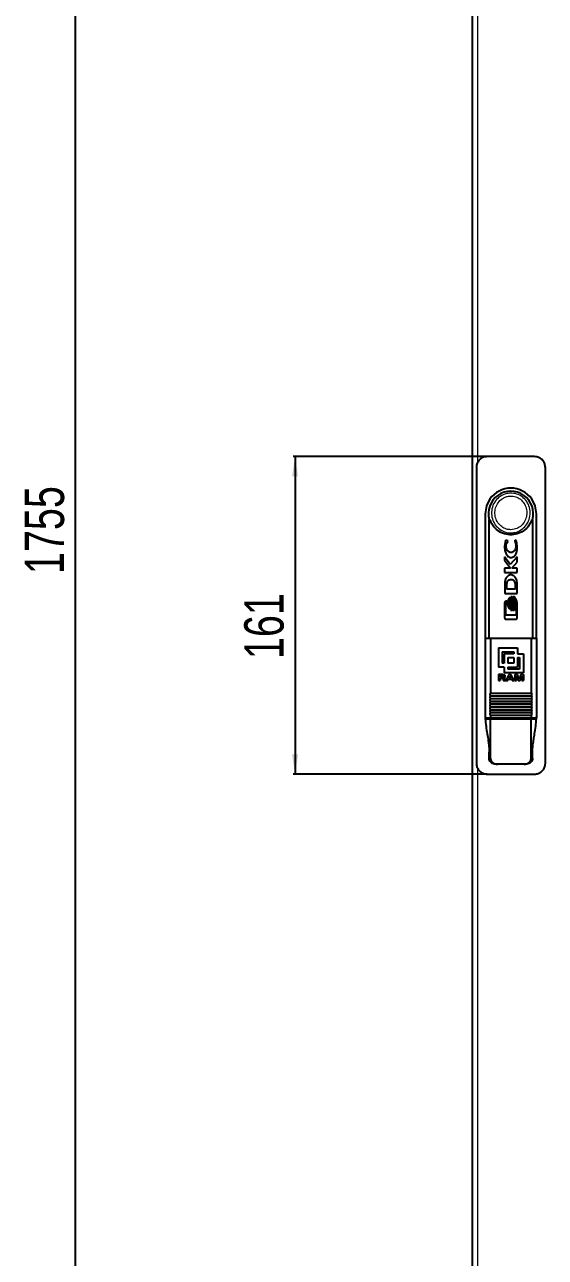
# Model space of a CAD drawing. Header units: millimetres. Extents: x -598 to 1638, y -1011 to 1043.
# Drawn here: x -598 to -334, y -317 to 308 of the extents above; entities that cross this region are included whole.
import ezdxf

# ---------------------------------------------------------------- set-up
doc = ezdxf.new("R2010")
doc.units = ezdxf.units.MM
doc.layers.add('FORMAT', color=7, linetype='Continuous')
doc.styles.add('SLDTEXTSTYLE0', font='TXT', dxfattribs={"width": 0.75})
doc.dimstyles.new('SLDDIMSTYLE0', dxfattribs={"dimtxt": 20, "dimasz": 10, "dimexe": 0, "dimexo": 0.0625, "dimgap": 5, "dimtad": 2, "dimdec": 1, "dimrnd": 1e-09, "dimzin": 12, "dimdsep": 46, "dimtxsty": 'SLDTEXTSTYLE0', "dimsah": 1, "dimcen": 0.09, "dimadec": 0, "dimazin": 3, "dimtfac": 1, "dimtofl": 0, "dimtmove": 0, "dimatfit": 3, "dimfxl": 0, "dimfrac": 2, "dimtolj": 1, "dimtzin": 12, "dimarcsym": 0})

# ---------------------------------------------------------------- blocks, each defined once
blk = doc.blocks.new('_D_1')
at = {"layer": 'FORMAT'}
for p, q in [((-370.77, 885.67), (-573.15, 885.67)), ((-572.15, -869.33), (-572.15, 885.67)), ((-370.77, -869.33), (-573.15, -869.33))]:
    blk.add_line(p, q, dxfattribs=at)
for points in [[(-572.15, 885.67), (-573.69, 875.67), (-570.62, 875.67)], [(-572.15, -869.33), (-570.62, -859.33), (-573.69, -859.33)]]:
    blk.add_solid(points, dxfattribs=at)
at = {"layer": 'FORMAT', "insert": (-597.94, 29.07), "char_height": 20, "attachment_point": 1, "rotation": 90, "style": 'SLDTEXTSTYLE0'}
blk.add_mtext('1755', dxfattribs=at)
blk = doc.blocks.new('_D_2')
at = {"layer": 'FORMAT'}
for p, q in [((-363.27, 88.67), (-461.77, 88.67)), ((-460.77, 88.67), (-460.77, -72.33)), ((-363.27, -72.33), (-461.77, -72.33))]:
    blk.add_line(p, q, dxfattribs=at)
for points in [[(-460.77, 88.67), (-462.31, 78.67), (-459.23, 78.67)], [(-460.77, -72.33), (-459.23, -62.33), (-462.31, -62.33)]]:
    blk.add_solid(points, dxfattribs=at)
at = {"layer": 'FORMAT', "insert": (-486.55, -14), "char_height": 20, "attachment_point": 1, "rotation": 90, "style": 'SLDTEXTSTYLE0'}
blk.add_mtext('161', dxfattribs=at)

msp = doc.modelspace()

# ---------------------------------------------------------------- linework, layer by layer
at = {"color": 7, "linetype": 'Continuous', "lineweight": 25}
for p, q in [((-370.76, -869.33), (-370.76, 885.67)), ((-339.26, 88.67), (-363.26, 88.67)), ((-368.76, 83.17), (-368.76, -66.83)), ((-333.76, -66.83), (-333.76, 83.17)), ((-364.26, 59.67), (-364.26, -3.16)), ((-362.26, -3.33), (-362.26, 56.67)), ((-362.26, 56.67), (-362.26, 56.67)), ((-340.27, 56.67), (-340.27, 56.67)), ((-340.26, 56.67), (-340.26, -3.33)), ((-338.26, -3.33), (-338.26, 59.67)), ((-353.96, 46.34), (-354.49, 43.19)), ((-352.88, 45.97), (-353.96, 46.34)), ((-352.88, 45.68), (-352.88, 45.97)), ((-348.48, 45.95), (-349.28, 46.23)), ((-349.28, 46.23), (-349.28, 45.99)), ((-348.04, 43.16), (-348.48, 45.95)), ((-351.62, 34), (-354.41, 37.79)), ((-354.41, 37.79), (-354.41, 36.1)), ((-348.12, 37.88), (-351.62, 34)), ((-348.12, 35.15), (-348.12, 37.88)), ((-354.41, 36.1), (-351.46, 32.11)), ((-351.46, 32.11), (-354.41, 32.11)), ((-354.41, 32.11), (-354.41, 29.89)), ((-350.76, 32.11), (-348.12, 35.15)), ((-348.12, 32.11), (-350.76, 32.11)), ((-348.12, 29.89), (-348.12, 32.11)), ((-354.41, 29.89), (-348.12, 29.89)), ((-348.14, 24.31), (-348.32, 25.93)), ((-354.4, 23.48), (-354.4, 19.25)), ((-354.4, 19.25), (-348.11, 19.25)), ((-353.45, 24.15), (-353.53, 23.17)), ((-353.53, 23.17), (-353.53, 21.62)), ((-353.53, 21.62), (-348.89, 21.62)), ((-348.89, 21.62), (-348.89, 23.04)), ((-348.11, 23.31), (-348.14, 24.31)), ((-348.11, 23.29), (-348.11, 23.31)), ((-348.11, 23.27), (-348.11, 23.29)), ((-348.11, 19.25), (-348.11, 23.27)), ((-354.41, 14.67), (-354.41, 6.82)), ((-353.9, 8.28), (-353.9, 14.53)), ((-353.9, 14.53), (-353.32, 14.53)), ((-353.32, 15.32), (-353.75, 15.32)), ((-353.32, 14.53), (-353.32, 15.32)), ((-351.3, 17.02), (-351.53, 17.16)), ((-350.56, 17.54), (-351.24, 17.54)), ((-350.93, 16.62), (-351.16, 16.9)), ((-350.82, 14.25), (-350.55, 15.81)), ((-350.54, 12.68), (-350.82, 14.25)), ((-350.55, 15.81), (-350.78, 16.37)), ((-350.78, 12.12), (-350.54, 12.68)), ((-349.47, 17.54), (-350.17, 17.54)), ((-348.12, 6.82), (-348.12, 14.67)), ((-348.61, 8.28), (-353.9, 8.28)), ((-351.59, 11.35), (-351.32, 11.49)), ((-351.39, 10.88), (-350.72, 10.88)), ((-351.18, 11.6), (-350.93, 11.88)), ((-350.32, 10.88), (-349.62, 10.88)), ((-348.61, 11.96), (-348.61, 8.28)), ((-353.75, 6.17), (-348.78, 6.17)), ((-364.23, -3.33), (-364.23, -43.83)), ((-364.23, -3.33), (-361.61, -3.33)), ((-361.61, -3.33), (-340.92, -3.33)), ((-361.61, -3.33), (-361.61, -31.33)), ((-340.92, -3.33), (-340.92, -31.33)), ((-340.92, -3.33), (-338.3, -3.33)), ((-338.3, -3.33), (-338.3, -43.83)), ((-357.61, -8.33), (-347.85, -8.33)), ((-357.61, -8.33), (-357.61, -18.09)), ((-355.66, -10.28), (-355.66, -16.14)), ((-355.66, -10.28), (-349.8, -10.28)), ((-349.8, -11.26), (-354.68, -11.26)), ((-354.68, -11.26), (-354.68, -16.14)), ((-349.8, -10.28), (-349.8, -11.26)), ((-347.85, -8.33), (-347.85, -11.26)), ((-347.85, -11.26), (-344.92, -11.26)), ((-344.92, -11.26), (-344.92, -21.02)), ((-354.68, -18.09), (-357.61, -18.09)), ((-354.68, -16.14), (-355.66, -16.14)), ((-354.68, -18.09), (-354.68, -21.02)), ((-352.73, -13.21), (-352.73, -16.14)), ((-352.73, -13.21), (-349.8, -13.21)), ((-349.8, -16.14), (-352.73, -16.14)), ((-352.73, -18.09), (-352.73, -19.07)), ((-352.73, -18.09), (-347.85, -18.09)), ((-349.8, -13.21), (-349.8, -16.14)), ((-347.85, -13.21), (-347.85, -18.09)), ((-347.85, -13.21), (-346.87, -13.21)), ((-346.87, -13.21), (-346.87, -19.07)), ((-355.54, -21.89), (-357.6, -21.89)), ((-357.6, -21.89), (-357.6, -24.86)), ((-357.6, -24.86), (-356.73, -24.86)), ((-356.73, -22.39), (-356.73, -23.19)), ((-356.73, -22.39), (-355.66, -22.39)), ((-355.7, -23.19), (-356.73, -23.19)), ((-356.73, -23.68), (-356.73, -24.86)), ((-356.73, -23.68), (-355.8, -23.68)), ((-355.17, -24.16), (-355.15, -24.48)), ((-355.02, -24.86), (-354.06, -24.86)), ((-344.92, -21.02), (-354.68, -21.02)), ((-354.24, -24.43), (-354.25, -24.07)), ((-354.24, -24.43), (-354.24, -24.44)), ((-354.06, -24.77), (-354.06, -24.86)), ((-352.23, -21.89), (-353.76, -24.86)), ((-353.76, -24.86), (-352.83, -24.86)), ((-352.83, -24.86), (-352.54, -24.25)), ((-346.87, -19.07), (-352.73, -19.07)), ((-352.54, -24.25), (-350.87, -24.25)), ((-352.31, -23.76), (-351.71, -22.49)), ((-351.11, -23.76), (-352.31, -23.76)), ((-351.2, -21.89), (-352.23, -21.89)), ((-351.71, -22.49), (-351.11, -23.76)), ((-349.65, -24.86), (-351.2, -21.89)), ((-350.87, -24.25), (-350.58, -24.86)), ((-350.58, -24.86), (-349.65, -24.86)), ((-347.88, -21.89), (-349.19, -21.89)), ((-349.19, -21.89), (-349.19, -24.86)), ((-349.19, -24.86), (-348.35, -24.86)), ((-348.35, -22.47), (-348.35, -24.86)), ((-348.35, -22.47), (-347.48, -24.86)), ((-347.02, -24.15), (-347.88, -21.89)), ((-347.48, -24.86), (-346.56, -24.86)), ((-346.17, -21.89), (-347.02, -24.15)), ((-346.56, -24.86), (-345.69, -22.47)), ((-344.85, -21.89), (-346.17, -21.89)), ((-345.69, -22.47), (-345.69, -24.86)), ((-345.69, -24.86), (-344.85, -24.86)), ((-344.85, -21.89), (-344.85, -24.86)), ((-361.86, -31.43), (-361.66, -31.43)), ((-361.86, -32.83), (-361.66, -32.83)), ((-361.86, -34.23), (-361.66, -34.23)), ((-361.86, -35.63), (-361.66, -35.63)), ((-361.86, -37.03), (-361.66, -37.03)), ((-340.87, -31.43), (-361.66, -31.43)), ((-340.87, -32.83), (-361.66, -32.83)), ((-340.87, -34.23), (-361.66, -34.23)), ((-340.87, -35.63), (-361.66, -35.63)), ((-340.87, -37.03), (-361.66, -37.03)), ((-340.87, -31.43), (-340.66, -31.43)), ((-340.87, -32.83), (-340.66, -32.83)), ((-340.87, -34.23), (-340.66, -34.23)), ((-340.87, -35.63), (-340.66, -35.63)), ((-340.87, -37.03), (-340.66, -37.03)), ((-364.26, -43.33), (-364.23, -44.33)), ((-361.86, -38.43), (-361.66, -38.43)), ((-361.86, -39.83), (-361.66, -39.83)), ((-361.86, -41.23), (-361.66, -41.23)), ((-340.87, -38.43), (-361.66, -38.43)), ((-340.87, -39.83), (-361.66, -39.83)), ((-340.87, -41.23), (-361.66, -41.23)), ((-361.61, -42.53), (-361.61, -43.83)), ((-340.92, -42.53), (-340.92, -43.83)), ((-340.87, -38.43), (-340.66, -38.43)), ((-340.87, -39.83), (-340.66, -39.83)), ((-340.87, -41.23), (-340.66, -41.23)), ((-338.3, -44.33), (-338.26, -43.33)), ((-364.23, -43.83), (-361.61, -43.83)), ((-364.23, -44.33), (-361.61, -44.33)), ((-362.26, -44.33), (-362.26, -43.83)), ((-361.61, -43.83), (-340.92, -43.83)), ((-361.61, -64.33), (-361.61, -44.33)), ((-361.61, -44.33), (-340.92, -44.33)), ((-340.92, -43.83), (-338.3, -43.83)), ((-340.92, -64.33), (-340.92, -44.33)), ((-340.92, -44.33), (-338.3, -44.33)), ((-340.26, -43.83), (-340.26, -44.33)), ((-362.22, -64.33), (-362.22, -61.24)), ((-340.3, -64.33), (-340.3, -61.24)), ((-357.99, -67.33), (-358.93, -67.33)), ((-344.54, -67.33), (-357.99, -67.33)), ((-343.6, -67.33), (-344.54, -67.33)), ((-363.26, -72.33), (-339.26, -72.33))]:
    msp.add_line(p, q, dxfattribs=at)
at = {"color": 8, "linetype": 'Continuous', "lineweight": 18}
for p, q in [((-368.16, 883.07), (-368.16, 85.51)), ((-361.61, -31.33), (-340.92, -31.33)), ((-362.22, -64.33), (-361.61, -64.33)), ((-340.92, -64.33), (-340.3, -64.33)), ((-368.16, -69.17), (-368.16, -866.73))]:
    msp.add_line(p, q, dxfattribs=at)
at = {"color": 7, "linetype": 'Continuous', "lineweight": 25, "flags": 128}
for points in [[(-361.86, 67.2), (-363.65, 63.62), (-364.26, 59.67)], [(-338.26, 59.67), (-338.88, 63.62), (-340.67, 67.2)]]:
    msp.add_lwpolyline(points, dxfattribs=at)
at = {"color": 7, "linetype": 'Continuous', "lineweight": 25}
for radius, start, end in [(11.4, 344.74488, 195.25752), (13, 35.39435, 144.60565)]:
    msp.add_arc((-351.26, 59.67), radius, start, end, dxfattribs=at)
for points, knots in [([(-363.26, 88.67), (-363.88, 88.61), (-365.12, 88.49), (-366.77, 87.54), (-368.01, 86.14), (-368.67, 84.6), (-368.74, 83.57), (-368.76, 83.17)], [0, 0, 0, 0, 0.214694, 0.429388, 0.644082, 0.858775, 1, 1, 1, 1]), ([(-333.76, 83.17), (-333.82, 83.79), (-333.95, 85.02), (-334.89, 86.67), (-336.29, 87.92), (-337.84, 88.58), (-338.86, 88.64), (-339.26, 88.67)], [0, 0, 0, 0, 0.21469, 0.42938, 0.644073, 0.858767, 1, 1, 1, 1]), ([(-340.27, 56.67), (-340.34, 56.52), (-340.44, 56.33), (-340.63, 56.39), (-340.68, 56.45), (-340.7, 56.44), (-340.73, 56.41), (-340.81, 56.26), (-341.08, 55.67), (-341.75, 54.16), (-343.42, 51.99), (-346.27, 49.97), (-349.88, 48.92), (-353.68, 49.09), (-357.23, 50.48), (-359.77, 52.72), (-361.1, 54.78), (-361.59, 56.01), (-361.78, 56.38), (-361.81, 56.43), (-361.84, 56.45), (-361.86, 56.44), (-361.95, 56.37), (-362.12, 56.34), (-362.21, 56.55), (-362.26, 56.67)], [0, 0, 0, 0, 0.060692, 0.080559, 0.084233, 0.085855, 0.088471, 0.091889, 0.103809, 0.149034, 0.239401, 0.348151, 0.458941, 0.571184, 0.683835, 0.795847, 0.869755, 0.906685, 0.910125, 0.912835, 0.914679, 0.916548, 0.924403, 0.955953, 1, 1, 1, 1]), ([(-353.67, 43.25), (-353.64, 43.68), (-353.57, 44.56), (-353.11, 45.3), (-352.88, 45.68)], [0, 0, 0, 0, 0.500963, 1, 1, 1, 1]), ([(-349.28, 45.99), (-349.11, 45.55), (-348.78, 44.66), (-348.74, 43.72), (-348.72, 43.25)], [0, 0, 0, 0, 0.500084, 1, 1, 1, 1]), ([(-354.49, 43.19), (-354.46, 42.6), (-354.41, 41.42), (-353.91, 39.71), (-353.17, 38.4), (-352.35, 37.74), (-351.79, 37.52), (-351.49, 37.49), (-351.34, 37.48)], [0, 0, 0, 0, 0.250282, 0.499393, 0.748791, 0.874699, 0.937286, 1, 1, 1, 1]), ([(-351.19, 39.99), (-351.38, 40), (-351.76, 40.04), (-352.27, 40.29), (-352.71, 40.65), (-353.19, 41.24), (-353.58, 42.12), (-353.64, 42.87), (-353.67, 43.25)], [0, 0, 0, 0, 0.124416, 0.248357, 0.373982, 0.500169, 0.7494, 1, 1, 1, 1]), ([(-351.34, 37.48), (-351.04, 37.51), (-350.42, 37.56), (-349.6, 38.03), (-348.98, 38.72), (-348.43, 39.83), (-348.09, 41.33), (-348.06, 42.55), (-348.04, 43.16)], [0, 0, 0, 0, 0.125262, 0.250124, 0.375384, 0.500707, 0.750322, 1, 1, 1, 1]), ([(-348.72, 43.25), (-348.75, 42.87), (-348.8, 42.12), (-349.2, 41.25), (-349.67, 40.66), (-350.11, 40.29), (-350.63, 40.04), (-351.01, 40), (-351.19, 39.99)], [0, 0, 0, 0, 0.249965, 0.497821, 0.623014, 0.748581, 0.874284, 1, 1, 1, 1]), ([(-353.75, 27.02), (-353.88, 26.74), (-354.14, 26.19), (-354.35, 24.99), (-354.38, 24.09), (-354.4, 23.48)], [0, 0, 0, 0, 0.249362, 0.499672, 1, 1, 1, 1]), ([(-348.32, 25.93), (-348.41, 26.23), (-348.59, 26.82), (-349.1, 27.62), (-349.79, 28.25), (-350.65, 28.66), (-351.6, 28.7), (-352.49, 28.39), (-353.23, 27.79), (-353.58, 27.28), (-353.75, 27.02)], [0, 0, 0, 0, 0.125557, 0.25014, 0.375477, 0.500068, 0.624419, 0.749377, 0.874071, 1, 1, 1, 1]), ([(-351.24, 26.17), (-351.53, 26.16), (-351.95, 26.15), (-352.49, 25.97), (-352.85, 25.72), (-353.09, 25.37), (-353.31, 24.84), (-353.39, 24.42), (-353.45, 24.15)], [0, 0, 0, 0, 0.249432, 0.37514, 0.499356, 0.623458, 0.749245, 1, 1, 1, 1]), ([(-348.89, 23.04), (-348.9, 23.41), (-348.92, 24.16), (-349.12, 25.11), (-349.61, 25.72), (-350.27, 26.12), (-350.86, 26.15), (-351.24, 26.17)], [0, 0, 0, 0, 0.248427, 0.497372, 0.622903, 0.74851, 1, 1, 1, 1]), ([(-353.75, 15.32), (-353.83, 15.31), (-354.01, 15.29), (-354.22, 15.14), (-354.35, 14.96), (-354.4, 14.79), (-354.41, 14.71), (-354.41, 14.67)], [0, 0, 0, 0, 0.249445, 0.498999, 0.74851, 0.873859, 1, 1, 1, 1]), ([(-351.53, 17.16), (-351.66, 17.1), (-351.92, 16.98), (-352.33, 16.57), (-352.69, 15.94), (-352.94, 15.11), (-352.97, 14.53), (-352.98, 14.25)], [0, 0, 0, 0, 0.1246, 0.248977, 0.500405, 0.749333, 1, 1, 1, 1]), ([(-352.98, 14.25), (-352.97, 13.97), (-352.94, 13.41), (-352.7, 12.59), (-352.36, 11.96), (-351.96, 11.55), (-351.71, 11.42), (-351.59, 11.35)], [0, 0, 0, 0, 0.2487307, 0.4973773, 0.750528, 0.8752331, 1, 1, 1, 1]), ([(-352.47, 14.25), (-352.42, 14.77), (-352.35, 15.54), (-351.9, 16.51), (-351.5, 16.85), (-351.3, 17.02)], [0, 0, 0, 0, 0.4989654, 0.749922, 1, 1, 1, 1]), ([(-351.32, 11.49), (-351.52, 11.66), (-351.91, 12), (-352.35, 12.96), (-352.42, 13.73), (-352.47, 14.25)], [0, 0, 0, 0, 0.249575, 0.500842, 1, 1, 1, 1]), ([(-351.16, 16.9), (-351.33, 16.72), (-351.67, 16.37), (-352.06, 15.46), (-352.13, 14.73), (-352.17, 14.25)], [0, 0, 0, 0, 0.2501927, 0.5001584, 1, 1, 1, 1]), ([(-352.17, 14.25), (-352.13, 13.76), (-352.06, 13.04), (-351.67, 12.13), (-351.34, 11.78), (-351.18, 11.6)], [0, 0, 0, 0, 0.499584, 0.749527, 1, 1, 1, 1]), ([(-351.66, 14.25), (-351.63, 14.67), (-351.59, 15.3), (-351.29, 16.1), (-351.05, 16.45), (-350.93, 16.62)], [0, 0, 0, 0, 0.50146, 0.750257, 1, 1, 1, 1]), ([(-350.93, 11.88), (-351.05, 12.05), (-351.29, 12.4), (-351.58, 13.2), (-351.63, 13.83), (-351.66, 14.25)], [0, 0, 0, 0, 0.2508953, 0.500775, 1, 1, 1, 1]), ([(-349.89, 14.25), (-349.94, 13.6), (-350.02, 12.63), (-350.53, 11.61), (-350.95, 11.11), (-351.24, 10.96), (-351.39, 10.88)], [0, 0, 0, 0, 0.497146, 0.748374, 0.87465, 1, 1, 1, 1]), ([(-350.78, 16.37), (-350.95, 16.04), (-351.28, 15.37), (-351.32, 14.62), (-351.33, 14.25)], [0, 0, 0, 0, 0.498433, 1, 1, 1, 1]), ([(-351.33, 14.25), (-351.32, 13.87), (-351.28, 13.12), (-350.94, 12.45), (-350.78, 12.12)], [0, 0, 0, 0, 0.501471, 1, 1, 1, 1]), ([(-351.24, 17.54), (-351.11, 17.46), (-350.85, 17.28), (-350.48, 16.78), (-350.01, 15.8), (-349.94, 14.87), (-349.89, 14.25)], [0, 0, 0, 0, 0.1256783, 0.2511395, 0.5015899, 1, 1, 1, 1]), ([(-350.72, 10.88), (-350.57, 10.96), (-350.28, 11.11), (-349.86, 11.61), (-349.35, 12.63), (-349.27, 13.6), (-349.22, 14.25)], [0, 0, 0, 0, 0.125292, 0.251009, 0.501049, 1, 1, 1, 1]), ([(-349.22, 14.25), (-349.27, 14.86), (-349.34, 15.79), (-349.8, 16.78), (-350.18, 17.28), (-350.43, 17.46), (-350.56, 17.54)], [0, 0, 0, 0, 0.496168, 0.747703, 0.874111, 1, 1, 1, 1]), ([(-348.83, 14.25), (-348.88, 13.6), (-348.95, 12.63), (-349.47, 11.61), (-349.89, 11.11), (-350.18, 10.96), (-350.32, 10.88)], [0, 0, 0, 0, 0.497154, 0.74838, 0.874653, 1, 1, 1, 1]), ([(-350.17, 17.54), (-350.04, 17.46), (-349.78, 17.28), (-349.41, 16.78), (-348.94, 15.8), (-348.87, 14.87), (-348.83, 14.25)], [0, 0, 0, 0, 0.125677, 0.251137, 0.501585, 1, 1, 1, 1]), ([(-348.12, 14.67), (-348.14, 14.94), (-348.19, 15.48), (-348.48, 16.26), (-348.81, 16.86), (-349.13, 17.31), (-349.36, 17.46), (-349.47, 17.54)], [0, 0, 0, 0, 0.249822, 0.49931, 0.748741, 0.874879, 1, 1, 1, 1]), ([(-354.41, 6.82), (-354.41, 6.78), (-354.4, 6.69), (-354.35, 6.53), (-354.23, 6.35), (-354.01, 6.2), (-353.84, 6.18), (-353.75, 6.17)], [0, 0, 0, 0, 0.125388, 0.250591, 0.500192, 0.749805, 1, 1, 1, 1]), ([(-349.62, 10.88), (-349.51, 10.94), (-349.28, 11.04), (-348.91, 11.4), (-348.73, 11.74), (-348.61, 11.96)], [0, 0, 0, 0, 0.248111, 0.495863, 1, 1, 1, 1]), ([(-348.78, 6.17), (-348.69, 6.18), (-348.52, 6.2), (-348.3, 6.35), (-348.18, 6.53), (-348.13, 6.69), (-348.12, 6.78), (-348.12, 6.82)], [0, 0, 0, 0, 0.249437, 0.498997, 0.748516, 0.87386, 1, 1, 1, 1]), ([(-355.8, -23.68), (-355.69, -23.69), (-355.53, -23.69), (-355.36, -23.75), (-355.27, -23.82), (-355.21, -23.92), (-355.18, -24.04), (-355.17, -24.13), (-355.17, -24.16)], [0, 0, 0, 0, 0.362307, 0.499762, 0.603895, 0.707751, 0.888159, 1, 1, 1, 1]), ([(-355.02, -22.79), (-355.02, -22.83), (-355.02, -22.91), (-355.08, -23.01), (-355.17, -23.09), (-355.38, -23.18), (-355.56, -23.18), (-355.7, -23.19)], [0, 0, 0, 0, 0.144848, 0.259554, 0.374146, 0.548842, 1, 1, 1, 1]), ([(-355.66, -22.39), (-355.53, -22.39), (-355.34, -22.4), (-355.14, -22.5), (-355.06, -22.59), (-355.02, -22.69), (-355.02, -22.76), (-355.02, -22.79)], [0, 0, 0, 0, 0.464779, 0.639498, 0.766783, 0.894486, 1, 1, 1, 1]), ([(-354.14, -22.73), (-354.15, -22.64), (-354.16, -22.47), (-354.27, -22.26), (-354.46, -22.09), (-354.89, -21.91), (-355.27, -21.9), (-355.54, -21.89)], [0, 0, 0, 0, 0.149141, 0.264134, 0.378852, 0.560232, 1, 1, 1, 1]), ([(-355.15, -24.48), (-355.15, -24.52), (-355.14, -24.59), (-355.12, -24.71), (-355.07, -24.8), (-355.03, -24.85), (-355.02, -24.86)], [0, 0, 0, 0, 0.2561394, 0.5126978, 0.9190221, 1, 1, 1, 1]), ([(-354.78, -23.42), (-354.67, -23.39), (-354.48, -23.34), (-354.28, -23.17), (-354.17, -22.98), (-354.14, -22.82), (-354.14, -22.74), (-354.14, -22.73)], [0, 0, 0, 0, 0.331473, 0.546481, 0.762526, 0.960277, 1, 1, 1, 1]), ([(-354.25, -24.07), (-354.26, -23.97), (-354.28, -23.81), (-354.39, -23.61), (-354.55, -23.49), (-354.69, -23.45), (-354.78, -23.42)], [0, 0, 0, 0, 0.336422, 0.52346, 0.710673, 1, 1, 1, 1]), ([(-354.06, -24.77), (-354.09, -24.76), (-354.14, -24.73), (-354.2, -24.65), (-354.23, -24.55), (-354.23, -24.48), (-354.24, -24.44)], [0, 0, 0, 0, 0.20263, 0.420406, 0.728008, 1, 1, 1, 1]), ([(-361.61, -32.73), (-361.65, -32.51), (-361.72, -32.19), (-361.8, -31.76), (-361.84, -31.54), (-361.86, -31.43)], [0, 0, 0, 0, 0.499993, 0.749996, 1, 1, 1, 1]), ([(-361.61, -34.13), (-361.65, -33.91), (-361.72, -33.59), (-361.8, -33.16), (-361.84, -32.94), (-361.86, -32.83)], [0, 0, 0, 0, 0.499993, 0.749996, 1, 1, 1, 1]), ([(-361.61, -35.53), (-361.65, -35.31), (-361.72, -34.99), (-361.8, -34.56), (-361.84, -34.34), (-361.86, -34.23)], [0, 0, 0, 0, 0.499993, 0.749996, 1, 1, 1, 1]), ([(-361.61, -36.93), (-361.65, -36.71), (-361.72, -36.39), (-361.8, -35.96), (-361.84, -35.74), (-361.86, -35.63)], [0, 0, 0, 0, 0.499993, 0.749996, 1, 1, 1, 1]), ([(-361.61, -38.33), (-361.65, -38.11), (-361.72, -37.79), (-361.8, -37.36), (-361.84, -37.14), (-361.86, -37.03)], [0, 0, 0, 0, 0.4999933, 0.7499958, 1, 1, 1, 1]), ([(-361.66, -31.43), (-361.65, -31.43), (-361.64, -31.43), (-361.62, -31.4), (-361.61, -31.37), (-361.61, -31.35), (-361.61, -31.33), (-361.61, -31.33)], [0, 0, 0, 0, 0.295691, 0.568687, 0.759853, 0.951912, 1, 1, 1, 1]), ([(-361.66, -32.83), (-361.65, -32.83), (-361.64, -32.83), (-361.62, -32.8), (-361.61, -32.77), (-361.61, -32.75), (-361.61, -32.73), (-361.61, -32.73)], [0, 0, 0, 0, 0.295691, 0.568687, 0.759853, 0.951912, 1, 1, 1, 1]), ([(-361.66, -34.23), (-361.65, -34.23), (-361.64, -34.23), (-361.62, -34.2), (-361.61, -34.17), (-361.61, -34.15), (-361.61, -34.13), (-361.61, -34.13)], [0, 0, 0, 0, 0.2956914, 0.5686867, 0.7598531, 0.9519121, 1, 1, 1, 1]), ([(-361.66, -35.63), (-361.65, -35.63), (-361.64, -35.63), (-361.62, -35.6), (-361.61, -35.57), (-361.61, -35.55), (-361.61, -35.53), (-361.61, -35.53)], [0, 0, 0, 0, 0.2956914, 0.5686867, 0.7598531, 0.9519121, 1, 1, 1, 1]), ([(-361.66, -37.03), (-361.65, -37.03), (-361.64, -37.03), (-361.62, -37), (-361.61, -36.97), (-361.61, -36.95), (-361.61, -36.93), (-361.61, -36.93)], [0, 0, 0, 0, 0.295691, 0.568687, 0.759853, 0.951912, 1, 1, 1, 1]), ([(-340.92, -31.33), (-340.92, -31.34), (-340.92, -31.36), (-340.91, -31.39), (-340.9, -31.41), (-340.89, -31.43), (-340.87, -31.43), (-340.87, -31.43)], [0, 0, 0, 0, 0.1717087, 0.3429843, 0.5250053, 0.735802, 1, 1, 1, 1]), ([(-340.66, -31.43), (-340.68, -31.54), (-340.74, -31.81), (-340.82, -32.24), (-340.89, -32.57), (-340.92, -32.73)], [0, 0, 0, 0, 0.249996, 0.624995, 1, 1, 1, 1]), ([(-340.92, -32.73), (-340.92, -32.74), (-340.92, -32.76), (-340.91, -32.79), (-340.9, -32.81), (-340.89, -32.83), (-340.87, -32.83), (-340.87, -32.83)], [0, 0, 0, 0, 0.171709, 0.342984, 0.525005, 0.735802, 1, 1, 1, 1]), ([(-340.66, -32.83), (-340.68, -32.94), (-340.74, -33.21), (-340.82, -33.64), (-340.89, -33.97), (-340.92, -34.13)], [0, 0, 0, 0, 0.249996, 0.624995, 1, 1, 1, 1]), ([(-340.92, -34.13), (-340.92, -34.14), (-340.92, -34.16), (-340.91, -34.19), (-340.9, -34.21), (-340.89, -34.23), (-340.87, -34.23), (-340.87, -34.23)], [0, 0, 0, 0, 0.1717087, 0.3429843, 0.5250053, 0.735802, 1, 1, 1, 1]), ([(-340.66, -34.23), (-340.68, -34.34), (-340.74, -34.61), (-340.82, -35.04), (-340.89, -35.37), (-340.92, -35.53)], [0, 0, 0, 0, 0.249996, 0.624995, 1, 1, 1, 1]), ([(-340.92, -35.53), (-340.92, -35.54), (-340.92, -35.56), (-340.91, -35.59), (-340.9, -35.61), (-340.89, -35.63), (-340.87, -35.63), (-340.87, -35.63)], [0, 0, 0, 0, 0.171709, 0.342984, 0.525005, 0.735802, 1, 1, 1, 1]), ([(-340.66, -35.63), (-340.68, -35.74), (-340.74, -36.01), (-340.82, -36.44), (-340.89, -36.77), (-340.92, -36.93)], [0, 0, 0, 0, 0.249996, 0.6249953, 1, 1, 1, 1]), ([(-340.92, -36.93), (-340.92, -36.94), (-340.92, -36.96), (-340.91, -36.99), (-340.9, -37.01), (-340.89, -37.03), (-340.87, -37.03), (-340.87, -37.03)], [0, 0, 0, 0, 0.171709, 0.342984, 0.525005, 0.735802, 1, 1, 1, 1]), ([(-340.66, -37.03), (-340.68, -37.14), (-340.74, -37.41), (-340.82, -37.84), (-340.89, -38.17), (-340.92, -38.33)], [0, 0, 0, 0, 0.249996, 0.624995, 1, 1, 1, 1]), ([(-361.61, -39.73), (-361.65, -39.51), (-361.72, -39.19), (-361.8, -38.76), (-361.84, -38.54), (-361.86, -38.43)], [0, 0, 0, 0, 0.499993, 0.749996, 1, 1, 1, 1]), ([(-361.61, -41.13), (-361.65, -40.91), (-361.72, -40.59), (-361.8, -40.16), (-361.84, -39.94), (-361.86, -39.83)], [0, 0, 0, 0, 0.499993, 0.749996, 1, 1, 1, 1]), ([(-361.61, -42.53), (-361.65, -42.31), (-361.72, -41.99), (-361.8, -41.56), (-361.84, -41.34), (-361.86, -41.23)], [0, 0, 0, 0, 0.499993, 0.749996, 1, 1, 1, 1]), ([(-361.66, -38.43), (-361.65, -38.43), (-361.64, -38.43), (-361.62, -38.4), (-361.61, -38.37), (-361.61, -38.35), (-361.61, -38.33), (-361.61, -38.33)], [0, 0, 0, 0, 0.295691, 0.568687, 0.759853, 0.951912, 1, 1, 1, 1]), ([(-361.66, -39.83), (-361.65, -39.83), (-361.64, -39.83), (-361.62, -39.8), (-361.61, -39.77), (-361.61, -39.75), (-361.61, -39.73), (-361.61, -39.73)], [0, 0, 0, 0, 0.295691, 0.568687, 0.759853, 0.951912, 1, 1, 1, 1]), ([(-361.66, -41.23), (-361.65, -41.23), (-361.64, -41.23), (-361.62, -41.2), (-361.61, -41.17), (-361.61, -41.15), (-361.61, -41.13), (-361.61, -41.13)], [0, 0, 0, 0, 0.295691, 0.568687, 0.759853, 0.951912, 1, 1, 1, 1]), ([(-340.92, -38.33), (-340.92, -38.34), (-340.92, -38.36), (-340.91, -38.39), (-340.9, -38.41), (-340.89, -38.43), (-340.87, -38.43), (-340.87, -38.43)], [0, 0, 0, 0, 0.171709, 0.342984, 0.525005, 0.735802, 1, 1, 1, 1]), ([(-340.66, -38.43), (-340.68, -38.54), (-340.74, -38.81), (-340.82, -39.24), (-340.89, -39.57), (-340.92, -39.73)], [0, 0, 0, 0, 0.249996, 0.624995, 1, 1, 1, 1]), ([(-340.92, -39.73), (-340.92, -39.74), (-340.92, -39.76), (-340.91, -39.79), (-340.9, -39.81), (-340.89, -39.83), (-340.87, -39.83), (-340.87, -39.83)], [0, 0, 0, 0, 0.171709, 0.342984, 0.525005, 0.735802, 1, 1, 1, 1]), ([(-340.66, -39.83), (-340.68, -39.94), (-340.74, -40.21), (-340.82, -40.64), (-340.89, -40.97), (-340.92, -41.13)], [0, 0, 0, 0, 0.249996, 0.624995, 1, 1, 1, 1]), ([(-340.92, -41.13), (-340.92, -41.14), (-340.92, -41.16), (-340.91, -41.19), (-340.9, -41.21), (-340.89, -41.23), (-340.87, -41.23), (-340.87, -41.23)], [0, 0, 0, 0, 0.171709, 0.342984, 0.525005, 0.735802, 1, 1, 1, 1]), ([(-340.66, -41.23), (-340.68, -41.34), (-340.74, -41.61), (-340.82, -42.04), (-340.89, -42.37), (-340.92, -42.53)], [0, 0, 0, 0, 0.249996, 0.624995, 1, 1, 1, 1]), ([(-364.23, -44.33), (-364.12, -45.58), (-363.91, -48.07), (-363.5, -50.61), (-363.29, -51.88)], [0, 0, 0, 0, 0.499713, 1, 1, 1, 1]), ([(-339.23, -51.88), (-339.03, -50.61), (-338.62, -48.07), (-338.4, -45.58), (-338.3, -44.33)], [0, 0, 0, 0, 0.499209, 1, 1, 1, 1]), ([(-363.29, -51.88), (-363.1, -53.05), (-362.71, -55.42), (-362.28, -58.62), (-362.24, -60.62), (-362.22, -61.24)], [0, 0, 0, 0, 0.401015, 0.812371, 1, 1, 1, 1]), ([(-340.3, -61.24), (-340.29, -60.57), (-340.26, -59.22), (-340.02, -56.95), (-339.66, -54.47), (-339.38, -52.75), (-339.23, -51.88)], [0, 0, 0, 0, 0.200882, 0.40717, 0.701581, 1, 1, 1, 1]), ([(-368.76, -66.83), (-368.7, -67.45), (-368.58, -68.69), (-367.63, -70.33), (-366.24, -71.58), (-364.69, -72.24), (-363.67, -72.3), (-363.26, -72.33)], [0, 0, 0, 0, 0.21469, 0.42938, 0.644073, 0.858767, 1, 1, 1, 1]), ([(-358.93, -67.33), (-359.33, -67.29), (-360.14, -67.22), (-361.19, -66.61), (-361.92, -65.74), (-362.2, -64.92), (-362.22, -64.46), (-362.22, -64.33)], [0, 0, 0, 0, 0.244194, 0.488981, 0.716656, 0.923156, 1, 1, 1, 1]), ([(-361.61, -64.33), (-361.58, -64.63), (-361.51, -65.22), (-361.05, -66.02), (-360.34, -66.68), (-359.35, -67.18), (-358.52, -67.33), (-358.04, -67.33), (-357.99, -67.33)], [0, 0, 0, 0, 0.169896, 0.33938, 0.519039, 0.726848, 0.970472, 1, 1, 1, 1]), ([(-344.54, -67.33), (-344.03, -67.28), (-343.11, -67.19), (-342, -66.56), (-341.27, -65.74), (-340.95, -64.95), (-340.93, -64.47), (-340.92, -64.33)], [0, 0, 0, 0, 0.292704, 0.526599, 0.722431, 0.919267, 1, 1, 1, 1]), ([(-340.3, -64.33), (-340.34, -64.65), (-340.4, -65.28), (-340.89, -66.13), (-341.63, -66.8), (-342.57, -67.25), (-343.26, -67.3), (-343.6, -67.33)], [0, 0, 0, 0, 0.1918411, 0.383469, 0.5809611, 0.7934617, 1, 1, 1, 1]), ([(-339.26, -72.33), (-338.65, -72.27), (-337.41, -72.15), (-335.76, -71.2), (-334.52, -69.8), (-333.86, -68.26), (-333.79, -67.24), (-333.76, -66.83)], [0, 0, 0, 0, 0.214694, 0.429388, 0.644082, 0.858775, 1, 1, 1, 1])]:
    msp.add_open_spline(points, degree=3, knots=knots, dxfattribs=at)
at = {"color": 8, "linetype": 'Continuous', "lineweight": 18}
for points, knots in [([(-351.26, 49.97), (-351.66, 49.99), (-353.12, 50.04), (-355.6, 50.82), (-358.26, 52.74), (-360.2, 55.48), (-361.18, 58.78), (-361.04, 62.28), (-359.75, 65.54), (-357.45, 68.16), (-354.78, 69.62), (-351.92, 70.24), (-349.01, 70.06), (-345.99, 68.79), (-343.54, 66.59), (-341.89, 63.66), (-341.26, 60.26), (-341.79, 56.78), (-343.44, 53.66), (-346.01, 51.32), (-348.78, 50.13), (-350.58, 50.02), (-351.26, 49.97)], [0, 0, 0, 0, 0.01915, 0.070299, 0.121827, 0.174622, 0.228963, 0.28448, 0.340377, 0.39571, 0.449678, 0.484245, 0.535714, 0.587166, 0.639036, 0.692345, 0.747141, 0.802884, 0.858699, 0.913653, 0.967076, 1, 1, 1, 1]), ([(-351.26, 51.61), (-350.7, 51.64), (-349.21, 51.74), (-346.92, 52.75), (-344.8, 54.73), (-343.45, 57.37), (-343.02, 60.31), (-343.53, 63.17), (-344.88, 65.65), (-346.91, 67.51), (-349.4, 68.59), (-351.8, 68.75), (-354.17, 68.22), (-356.37, 66.98), (-358.27, 64.77), (-359.33, 62.01), (-359.44, 59.06), (-358.64, 56.28), (-357.04, 53.96), (-354.85, 52.33), (-352.8, 51.67), (-351.59, 51.62), (-351.26, 51.61)], [0, 0, 0, 0, 0.032506, 0.085412, 0.140305, 0.196499, 0.252896, 0.308321, 0.361968, 0.413756, 0.464741, 0.515546, 0.549704, 0.603293, 0.658705, 0.7151, 0.771298, 0.826196, 0.879196, 0.930504, 0.981097, 1, 1, 1, 1])]:
    msp.add_open_spline(points, degree=3, knots=knots, dxfattribs=at)
at = {"color": 7, "linetype": 'Continuous', "lineweight": 25}
for points in [[(-340.92, -32.73), (-344.37, -32.73), (-351.26, -32.73), (-358.16, -32.73), (-361.61, -32.73)], [(-340.92, -34.13), (-344.37, -34.13), (-351.26, -34.13), (-358.16, -34.13), (-361.61, -34.13)], [(-340.92, -35.53), (-344.37, -35.53), (-351.26, -35.53), (-358.16, -35.53), (-361.61, -35.53)], [(-340.92, -36.93), (-344.37, -36.93), (-351.26, -36.93), (-358.16, -36.93), (-361.61, -36.93)], [(-340.92, -38.33), (-344.37, -38.33), (-351.26, -38.33), (-358.16, -38.33), (-361.61, -38.33)], [(-340.92, -39.73), (-344.37, -39.73), (-351.26, -39.73), (-358.16, -39.73), (-361.61, -39.73)], [(-340.92, -41.13), (-344.37, -41.13), (-351.26, -41.13), (-358.16, -41.13), (-361.61, -41.13)], [(-340.92, -42.53), (-344.37, -42.53), (-351.26, -42.53), (-358.16, -42.53), (-361.61, -42.53)]]:
    msp.add_open_spline(points, degree=3, dxfattribs=at)

# ---------------------------------------------------------------- dimensions: what is measured, and where the dimension line sits
at = {"layer": 'FORMAT'}
for base, p1, p2, picture, middle in [((-572.15, 885.67), (-370.76, -869.33), (-370.76, 885.67), '_D_1', (-572.15, 58.63)), ((-460.77, -72.33), (-363.26, 88.67), (-363.26, -72.33), '_D_2', (-460.77, 8.17))]:
    dim = msp.add_linear_dim(base=base, p1=p1, p2=p2, angle=90, dimstyle='SLDDIMSTYLE0', dxfattribs=at)
    dim.commit()
    dim.dimension.update_dxf_attribs({"geometry": picture, "text_midpoint": middle, "dimtype": 160})

doc.saveas('drawing.dxf')
